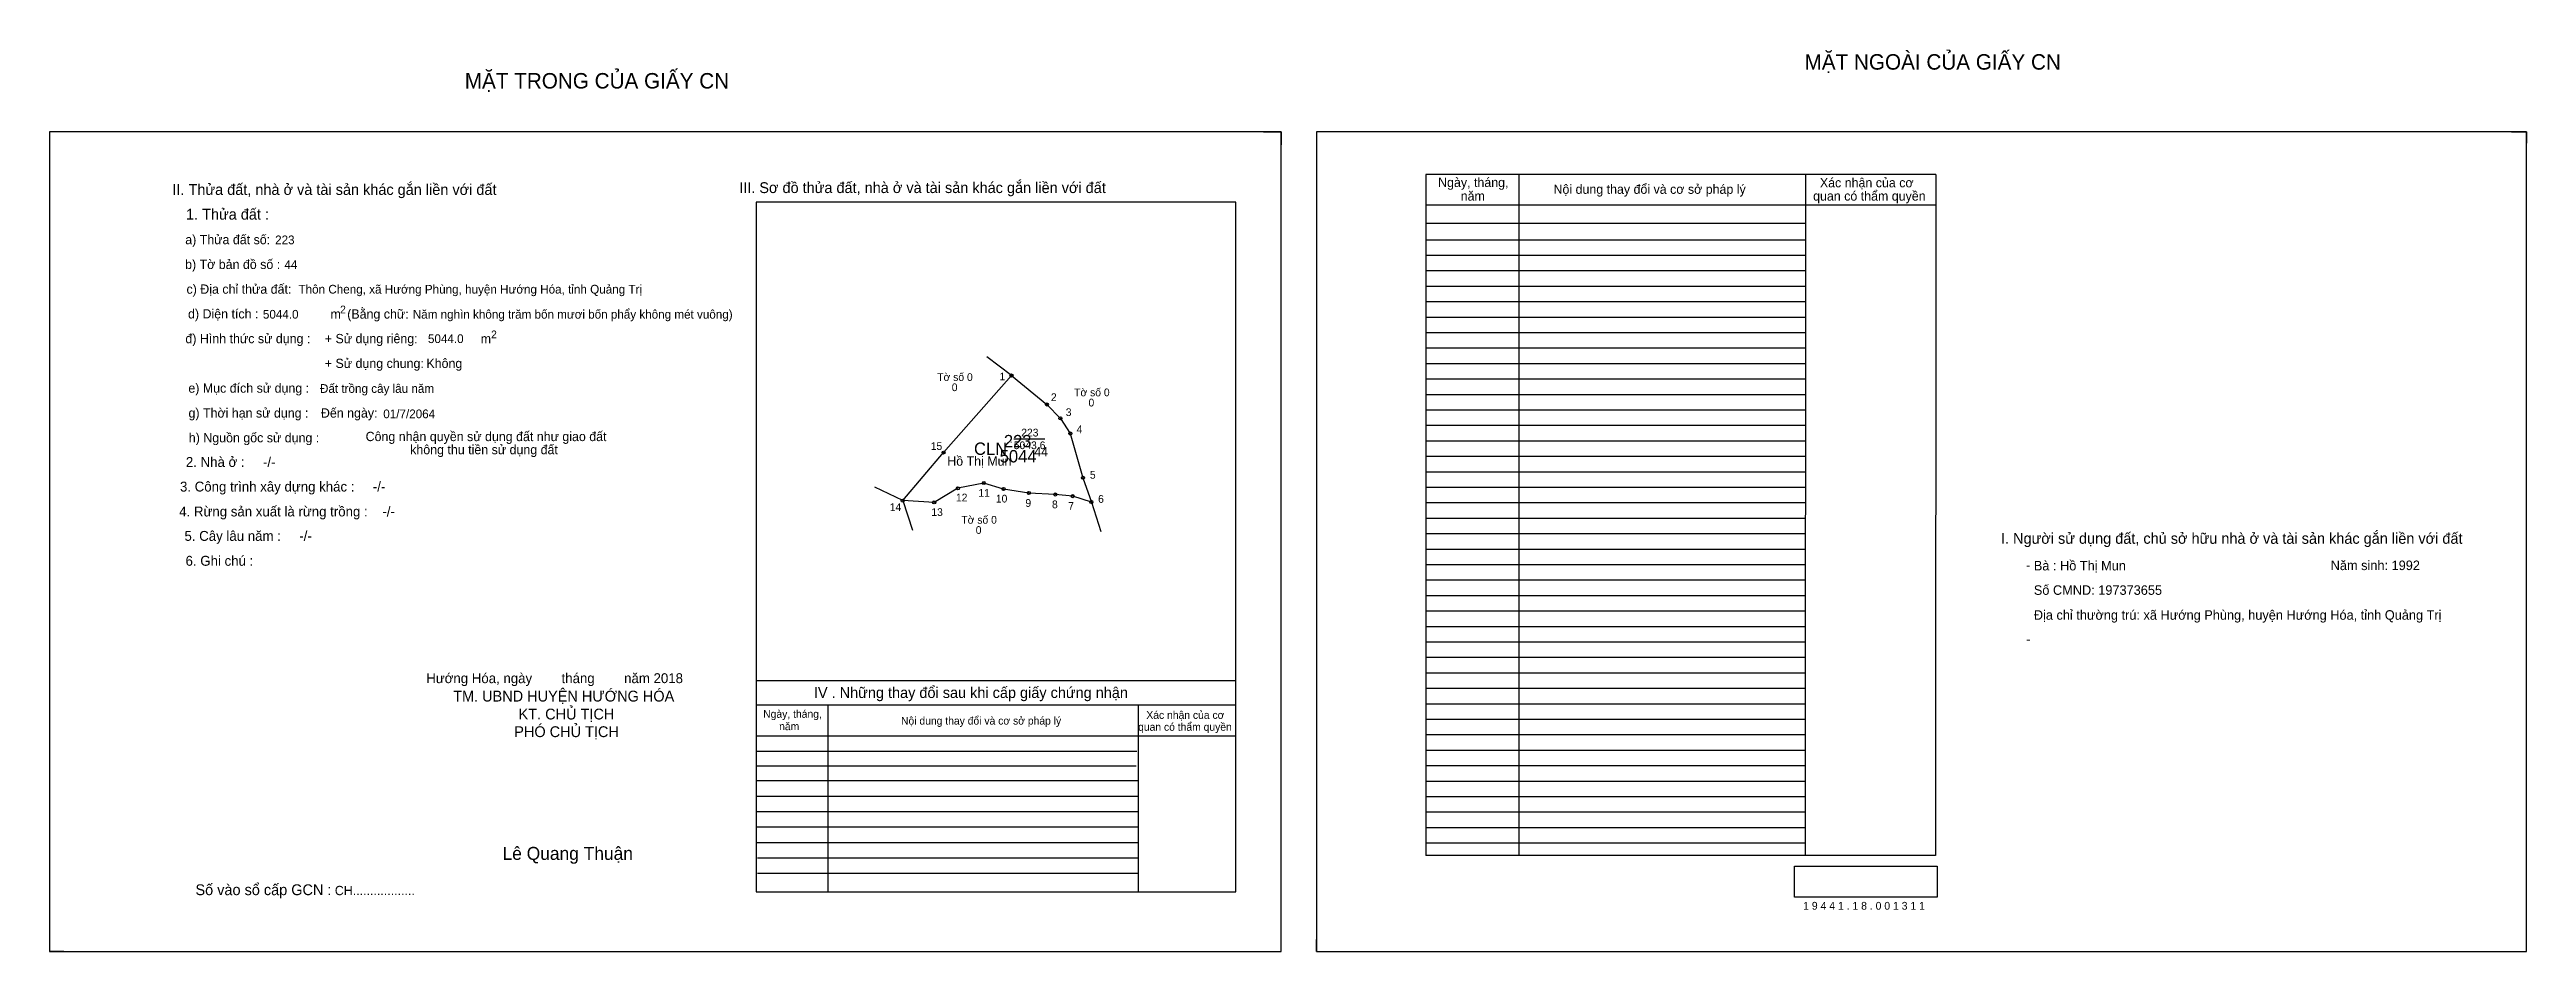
# Model space of a CAD drawing. Extents: x 529667 to 533178, y 1848998 to 1849645.
# Drawn here: x 531577 to 533178, y 1849062 to 1849645 of the extents above.
import ezdxf

# ---------------------------------------------------------------- set-up
doc = ezdxf.new("R2010")
doc.units = 0
for name, color, linetype in [('Default', 7, 'Continuous'), ('Level 10', 7, 'Continuous'), ('Level 11', 7, 'Continuous'), ('Level 13', 7, 'Continuous'), ('Level 2', 7, 'Continuous'), ('Level 27', 7, 'Continuous'), ('Level 3', 7, 'Continuous'), ('Level 36', 7, 'Continuous'), ('Level 4', 7, 'Continuous'), ('Level 5', 7, 'Continuous'), ('Level 55', 7, 'Continuous'), ('Level 6', 7, 'Continuous'), ('Level 7', 7, 'Continuous'), ('Level 8', 7, 'Continuous'), ('Level 9', 7, 'Continuous')]:
    doc.layers.add(name, color=color, linetype=linetype)

msp = doc.modelspace()

# ---------------------------------------------------------------- linework, layer by layer
at = {"layer": 'Level 10'}
for p, q in [((532361.4, 1849592.2), (532372.7, 1849592.2)), ((532372.7, 1849592.2), (532372.7, 1849583.8)), ((533168.2, 1849592.2), (533177.8, 1849592.2)), ((533177.8, 1849592.2), (533177.8, 1849584.8)), ((532198.4, 1849434.6), (532221.3, 1849415.9)), ((532163.8, 1849361.7), (532148.4, 1849352.6)), ((532193.3, 1849361.2), (532180.5, 1849365.1)), ((532238, 1849356.6), (532226.7, 1849357.7)), ((532250.1, 1849352.8), (532238, 1849356.6)), ((532148.4, 1849352.6), (532128.1, 1849353.7)), ((531576.6, 1849070), (531576.6, 1849062.2)), ((532395.5, 1849062.2), (532395.5, 1849070)), ((531585.8, 1849062.2), (531576.6, 1849062.2)), ((532395.5, 1849062.2), (532402.6, 1849062.2))]:
    msp.add_line(p, q, dxfattribs=at)
for points in [[(531576.6, 1849062.2), (532372.7, 1849062.2), (532372.7, 1849592.2), (531576.6, 1849592.2)], [(532395.5, 1849062.2), (533177.8, 1849062.2), (533177.8, 1849592.2), (532395.5, 1849592.2)], [(532154.5, 1849384.8), (532198.4, 1849434.6), (532221.3, 1849415.9), (532230, 1849406.9), (532236.4, 1849397.1), (532244.6, 1849368.5), (532250.1, 1849352.8), (532238, 1849356.6), (532226.7, 1849357.7), (532209.7, 1849358.6), (532193.3, 1849361.2), (532180.5, 1849365.1), (532163.8, 1849361.7), (532148.4, 1849352.6), (532128.1, 1849353.7)]]:
    msp.add_lwpolyline(points, close=True, dxfattribs=at)
at = {"layer": 'Level 11'}
for centre in [(532198.4, 1849434.6), (532221.3, 1849415.9), (532230, 1849406.9), (532236.4, 1849397.1), (532154.5, 1849384.8), (532154.5, 1849384.8), (532128.1, 1849353.7), (532163.8, 1849361.7), (532180.5, 1849365.1), (532193.3, 1849361.2), (532209.7, 1849358.6), (532226.7, 1849357.7), (532238, 1849356.6), (532244.6, 1849368.5), (532148.4, 1849352.6), (532250.1, 1849352.8)]:
    msp.add_circle(centre, 1, dxfattribs=at)
at = {"layer": 'Level 27'}
for p, q in [((532198.4, 1849434.6), (532182.4, 1849446.6)), ((532128.1, 1849353.7), (532110.1, 1849362.5)), ((532128.1, 1849353.7), (532134.4, 1849334.7)), ((532250.1, 1849352.8), (532256.1, 1849333.7))]:
    msp.add_line(p, q, dxfattribs=at)
at = {"layer": 'Level 6'}
msp.add_lwpolyline([(532704.5, 1849117.3), (532796.9, 1849117.3), (532796.9, 1849097.4), (532704.5, 1849097.4)], close=True, dxfattribs=at)
at = {"layer": 'Level 7'}
for p, q in [((532711.5, 1849522.2), (532466.3, 1849522.2)), ((532711.5, 1849512.2), (532466.3, 1849512.2)), ((532711.5, 1849502.2), (532466.3, 1849502.2)), ((532711.5, 1849492.2), (532466.3, 1849492.2)), ((532711.5, 1849482.2), (532466.3, 1849482.2)), ((532711.5, 1849472.2), (532466.3, 1849472.2)), ((532711.5, 1849462.2), (532466.3, 1849462.2)), ((532711.5, 1849452.2), (532466.3, 1849452.2)), ((532711.5, 1849442.2), (532466.3, 1849442.2)), ((532711.5, 1849432.2), (532466.3, 1849432.2)), ((532711.5, 1849422.2), (532466.3, 1849422.2)), ((532711.5, 1849412.2), (532466.3, 1849412.2)), ((532711.5, 1849402.2), (532466.3, 1849402.2)), ((532711.5, 1849392.2), (532466.3, 1849392.2)), ((532711.5, 1849382.2), (532466.3, 1849382.2)), ((532711.5, 1849372.2), (532466.3, 1849372.2)), ((532711.5, 1849362.2), (532466.3, 1849362.2)), ((532711.5, 1849352.2), (532466.3, 1849352.2)), ((532711.5, 1849342.2), (532466.3, 1849342.2)), ((532711.5, 1849332.2), (532466.3, 1849332.2)), ((532711.5, 1849322.2), (532466.3, 1849322.2)), ((532711.5, 1849312.2), (532466.3, 1849312.2)), ((532711.5, 1849302.2), (532466.3, 1849302.2)), ((532711.5, 1849292.2), (532466.3, 1849292.2)), ((532711.5, 1849282.2), (532466.3, 1849282.2)), ((532711.5, 1849272.2), (532466.3, 1849272.2)), ((532711.5, 1849262.2), (532466.3, 1849262.2)), ((532711.5, 1849252.2), (532466.3, 1849252.2)), ((532711.5, 1849242.2), (532466.3, 1849242.2)), ((532711.5, 1849232.2), (532466.3, 1849232.2)), ((532711.5, 1849222.2), (532466.3, 1849222.2)), ((532711.5, 1849212.2), (532466.3, 1849212.2)), ((532711.5, 1849202.2), (532466.3, 1849202.2)), ((532279.5, 1849191.5), (532033.4, 1849191.5)), ((532279, 1849182), (532033.4, 1849182)), ((532711.5, 1849192.2), (532466.3, 1849192.2)), ((532711.5, 1849182.2), (532466.3, 1849182.2)), ((532280.3, 1849172.5), (532033.4, 1849172.5)), ((532280.3, 1849162.5), (532033.4, 1849162.5)), ((532711.5, 1849172.2), (532466.3, 1849172.2)), ((532711.5, 1849162.2), (532466.3, 1849162.2)), ((532280.3, 1849152.5), (532033.4, 1849152.5)), ((532711.5, 1849152.2), (532466.3, 1849152.2)), ((532280.3, 1849142.5), (532033.4, 1849142.5)), ((532280.3, 1849132.5), (532033.4, 1849132.5)), ((532711.5, 1849142.2), (532466.3, 1849142.2)), ((532711.5, 1849132.2), (532466.3, 1849132.2)), ((532280.3, 1849122.5), (532034.2, 1849122.5)), ((532280.3, 1849112.5), (532034.2, 1849112.5))]:
    msp.add_line(p, q, dxfattribs=at)
at = {"layer": 'Level 8'}
for p, q in [((532795.9, 1849564.7), (532466.3, 1849564.7)), ((532466.3, 1849564.7), (532466.3, 1849124.2)), ((532526.3, 1849564.7), (532526.3, 1849124.2)), ((532711.7, 1849564.5), (532711.5, 1849124.2)), ((532795.9, 1849564.7), (532795.8, 1849124.2)), ((532343.4, 1849546.8), (532033.4, 1849546.8)), ((532033.4, 1849546.8), (532033.4, 1849100.8)), ((532343.4, 1849100.8), (532343.4, 1849546.8)), ((532795.9, 1849544.7), (532466.3, 1849544.7)), ((532711.5, 1849532.9), (532466.3, 1849532.9)), ((532343.4, 1849237.2), (532033.4, 1849237.2)), ((532343.4, 1849221.5), (532033.4, 1849221.5)), ((532079.6, 1849221.5), (532079.6, 1849100.8)), ((532280.3, 1849221.5), (532280.3, 1849100.8)), ((532343.4, 1849201.5), (532033.4, 1849201.5)), ((532795.8, 1849124.2), (532466.3, 1849124.2)), ((532033.4, 1849100.8), (532343.4, 1849100.8))]:
    msp.add_line(p, q, dxfattribs=at)
at = {"layer": 'Level 9'}
msp.add_line((532199.9, 1849393.6), (532219.9, 1849393.6), dxfattribs=at)

# ---------------------------------------------------------------- texts
at = {"layer": 'Default'}
for s, p in [('e) Mục đích sử dụng :', (531666.3, 1849423.5)), ('g) Thời hạn sử dụng :', (531666.4, 1849407.4)), ('Đến ngày:', (531752, 1849407.4)), ('h) Nguồn gốc sử dụng :', (531666.6, 1849391.4)), ('Công nhận quyền sử dụng đất như giao đất', (531780.9, 1849392.2)), ('không thu tiền sử dụng đất', (531809.7, 1849383.7))]:
    msp.add_text(s, height=6, dxfattribs=at).set_placement(p)
at = {"layer": 'Level 13'}
for s, p in [('.', (532197.3, 1849391.1)), ('5043.6', (532199.9, 1849387)), ('223', (532204.7, 1849395.2))]:
    msp.add_text(s, height=5, dxfattribs=at).set_placement(p)
at = {"layer": 'Level 2'}
msp.add_text('Hồ Thị Mun', height=6, dxfattribs=at).set_placement((532156.9, 1849376.3))
at = {"layer": 'Level 3'}
msp.add_text('CLN ', height=8, dxfattribs=at).set_placement((532174.2, 1849383.3))
at = {"layer": 'Level 36'}
for s, p in [('Tờ số 0', (532150.4, 1849431.1)), ('0', (532159.8, 1849424.5)), ('Tờ số 0', (532238.9, 1849421.2)), ('0', (532248.2, 1849414.6)), ('Tờ số 0', (532166, 1849338.8)), ('0', (532175.3, 1849332.2))]:
    msp.add_text(s, height=5, dxfattribs=at).set_placement(p)
at = {"layer": 'Level 4'}
msp.add_text('223', height=8, dxfattribs=at).set_placement((532193.5, 1849388.2))
at = {"layer": 'Level 5'}
msp.add_text('5044', height=8, dxfattribs=at).set_placement((532190.8, 1849378.4))
at = {"layer": 'Level 55'}
for s, height, p in [('1', 0.8, (532198.2, 1849434.6)), ('0', 0.22, (532198.4, 1849434.4)), ('0', 0.22, (532198.4, 1849434.4)), ('0', 0.22, (532198.4, 1849434.4)), ('0', 0.22, (532198.4, 1849434.4)), ('2', 0.8, (532221, 1849415.9)), ('0', 0.22, (532221.2, 1849415.7)), ('0', 0.22, (532221.2, 1849415.7)), ('3', 0.8, (532229.8, 1849406.9)), ('0', 0.22, (532230, 1849406.7)), ('0', 0.22, (532230, 1849406.7)), ('4', 0.8, (532236.2, 1849397.1)), ('0', 0.22, (532236.4, 1849396.9)), ('0', 0.22, (532236.4, 1849396.9)), ('15', 0.8, (532154, 1849384.8)), ('0', 0.22, (532154.4, 1849384.6)), ('0', 0.22, (532154.4, 1849384.6)), ('14', 0.8, (532127.5, 1849353.7)), ('12', 0.8, (532163.2, 1849361.7)), ('0', 0.22, (532163.7, 1849361.5)), ('11', 0.8, (532180, 1849365.1)), ('0', 0.22, (532180.4, 1849364.9)), ('10', 0.8, (532192.7, 1849361.2)), ('0', 0.22, (532193.2, 1849361)), ('9', 0.8, (532209.5, 1849358.6)), ('0', 0.22, (532209.7, 1849358.4)), ('8', 0.8, (532226.5, 1849357.7)), ('0', 0.22, (532226.7, 1849357.4)), ('7', 0.8, (532237.8, 1849356.6)), ('0', 0.22, (532237.9, 1849356.4)), ('5', 0.8, (532244.4, 1849368.5)), ('0', 0.22, (532244.6, 1849368.2)), ('0', 0.22, (532244.6, 1849368.2)), ('0', 0.22, (532128, 1849353.5)), ('0', 0.22, (532128, 1849353.5)), ('0', 0.22, (532128, 1849353.5)), ('13', 0.8, (532147.9, 1849352.6)), ('0', 0.22, (532148.4, 1849352.3)), ('6', 0.8, (532249.8, 1849352.8)), ('0', 0.22, (532250, 1849352.6)), ('0', 0.22, (532250, 1849352.6)), ('0', 0.22, (532250, 1849352.6))]:
    msp.add_text(s, height=height, dxfattribs=at).set_placement(p)
at = {"layer": 'Level 6'}
for s, height, p in [('223', 5.63, (531722.4, 1849519.5)), ('44', 5.63, (531728.4, 1849503.5)), ('Thôn Cheng, xã Hướng Phùng, huyện Hướng Hóa, tỉnh Quảng Trị', 5.64, (531737.5, 1849487.6)), ('5044.0', 5.63, (531714.5, 1849471.4)), ('Năm nghìn không trăm bốn mươi bốn phẩy không mét vuông)', 5.632, (531811.4, 1849471.4)), ('5044.0', 5.63, (531821.2, 1849455.6)), ('Đất trồng cây lâu năm', 5.64, (531751.4, 1849423.4)), ('01/7/2064', 5.64, (531792.3, 1849407)), ('Bà : Hồ Thị Mun', 6.16, (532859.3, 1849308.6)), ('Năm sinh: 1992', 6.16, (533051.2, 1849308.8)), ('Số CMND: 197373655', 6.16, (532859.3, 1849292.8)), ('Địa chỉ thường trú: xã Hướng Phùng, huyện Hướng Hóa, tỉnh Quảng Trị', 6.16, (532859.3, 1849276.7)), ('1 9 4 4 1 . 1 8 . 0 0 1 3 1 1', 5.04, (532710.2, 1849089.2))]:
    msp.add_text(s, height=height, dxfattribs=at).set_placement(p)
at = {"layer": 'Level 7'}
for s, height, p in [('MẶT NGOÀI CỦA GIẤY CN', 10, (532711.1, 1849632.4)), ('MẶT TRONG CỦA GIẤY CN', 10, (531845, 1849620.2)), ('Ngày, tháng,', 6, (532474.2, 1849556.5)), ('Xác nhận của cơ', 6, (532721, 1849556.3)), ('II. Thửa đất, nhà ở và tài sản khác gắn liền với đất', 7, (531656, 1849551.4)), ('III. Sơ đồ thửa đất, nhà ở và tài sản khác gắn liền với đất', 7, (532022.4, 1849552.6)), ('năm', 6, (532488.8, 1849547.7)), ('Nội dung thay đổi và cơ sở pháp lý', 6, (532548.8, 1849552.1)), (' quan có thẩm quyền', 6, (532714.4, 1849547.7)), ('1. Thửa đất :', 7, (531664.8, 1849535.4)), ('a) Thửa đất số:', 6, (531664.3, 1849519.5)), ('b) Tờ bản đồ số :', 6, (531664.2, 1849503.5)), ('c) Địa chỉ thửa đất:', 6, (531665.1, 1849487.5)), ('d) Diện tích :', 6, (531666.1, 1849471.5)), ('m', 6, (531758.2, 1849471.4)), ('2', 5, (531764.4, 1849474.8)), ('(Bằng chữ:', 6, (531769, 1849471.4)), ('đ) Hình thức sử dụng :', 6, (531664.4, 1849455.5)), ('+ Sử dụng riêng:', 6, (531754.5, 1849455.5)), ('m', 6, (531855.3, 1849455.4)), ('2', 5, (531862, 1849458.7)), ('+ Sử dụng chung:', 6, (531754.5, 1849439.5)), ('Không', 6, (531820.2, 1849439.5)), ('44', 6, (532213.1, 1849382.3)), ('2. Nhà ở :     -/-', 6.4, (531664.7, 1849375.5)), ('3. Công trình xây dựng khác :     -/-', 6.4, (531660.9, 1849359.6)), ('4. Rừng sản xuất là rừng trồng :    -/-', 6.4, (531660.4, 1849343.5)), ('5. Cây lâu năm :     -/-', 6.4, (531663.8, 1849327.7)), ('I. Người sử dụng đất, chủ sở hữu nhà ở và tài sản khác gắn liền với đất', 7, (532838.1, 1849325.8)), ('6. Ghi chú :', 6.4, (531664.5, 1849311.6)), ('-', 6.4, (532854.2, 1849308.8)), ('-', 6.4, (532854.3, 1849261)), ('Hướng Hóa, ngày        tháng        năm 2018', 6.4, (531820.1, 1849235.7)), ('TM. UBND HUYỆN HƯỚNG HÓA', 7, (531837.5, 1849223.8)), ('IV . Những thay đổi sau khi cấp giấy chứng nhận', 7, (532070.7, 1849226.1)), ('PHÓ CHỦ TỊCH', 7, (531877, 1849200.8)), ('KT. CHỦ TỊCH', 7, (531879.8, 1849212.2)), ('Ngày, tháng,', 5, (532037.9, 1849213.3)), ('năm', 5, (532048.2, 1849205.3)), ('Nội dung thay đổi và cơ sở pháp lý', 5, (532127, 1849208.9)), (' quan có thẩm quyền', 5, (532278.4, 1849204.9)), ('Xác nhận của cơ', 5, (532285.6, 1849212.6)), ('Lê Quang Thuận', 8.4, (531869.4, 1849121.4)), ('Số vào sổ cấp GCN :', 7, (531670.9, 1849098.6)), ('CH..................', 6, (531761, 1849098.6))]:
    msp.add_text(s, height=height, dxfattribs=at).set_placement(p)
at = {"layer": 'Level 9'}
for s, p in [('1', (532190.7, 1849431.5)), ('2', (532223.9, 1849418.1)), ('3', (532233.5, 1849408.4)), ('4', (532240.5, 1849397.3)), ('15', (532146.2, 1849386.5)), ('5', (532249.1, 1849367.9)), ('12', (532162.5, 1849353.2)), ('11', (532177, 1849356.2)), ('10', (532188.3, 1849352.5)), ('9', (532207.4, 1849349.7)), ('6', (532254.4, 1849352.3)), ('14', (532119.7, 1849347)), ('13', (532146.6, 1849343.8)), ('8', (532224.6, 1849348.8)), ('7', (532235.1, 1849347.8))]:
    msp.add_text(s, height=5, dxfattribs=at).set_placement(p)

doc.saveas('drawing.dxf')
